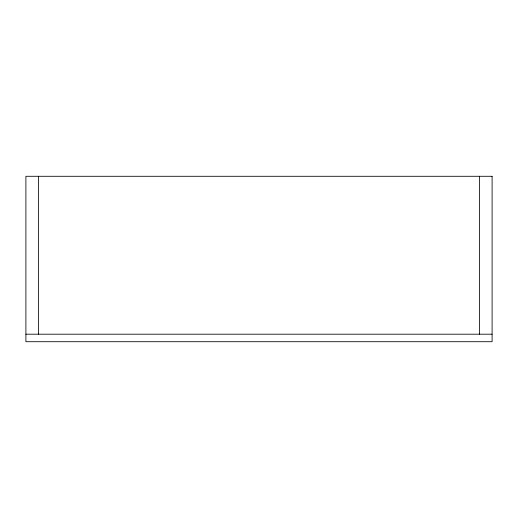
<?xml version="1.0" encoding="UTF-8"?>
<svg xmlns="http://www.w3.org/2000/svg" width="518" height="518" viewBox="0 0 518 518"><rect width="100%" height="100%" fill="white"/><g stroke="black" fill="none" stroke-linecap="round" stroke-linejoin="round"><path stroke-width="0.78" d="M25.9 334.194L492.1 334.194M479.571 176.288L479.571 334.194M38.429 176.288L38.429 334.194M492.1 176.288L25.9 176.288L25.9 341.712L492.1 341.712L492.1 176.288"/></g></svg>
